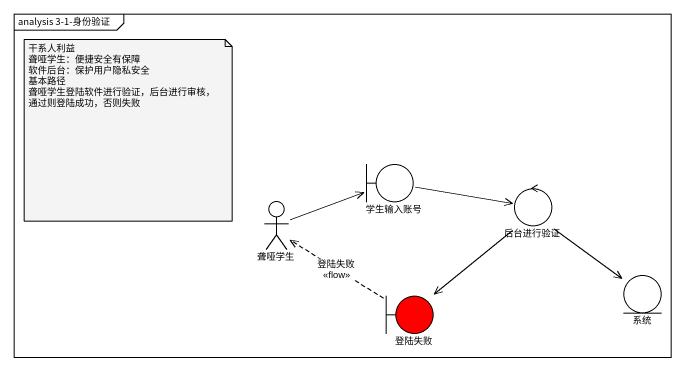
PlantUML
@startuml
mainframe analysis 3-1-身份验证
boundary 学生输入账号
actor 聋哑学生
control 后台进行验证
boundary 登陆失败 #FF0000
entity 系统
学生输入账号 -right-> 后台进行验证
聋哑学生 -right-> 学生输入账号
后台进行验证 --> 登陆失败
后台进行验证 --> 系统
登陆失败 .left.> 聋哑学生 : 登陆失败\n<<flow>>
note as N1
  干系人利益
  聋哑学生：便捷安全有保障
  软件后台：保护用户隐私安全
  基本路径
  聋哑学生登陆软件进行验证，后台进行审核，通过则登陆成功，否则失败
end note
@enduml
